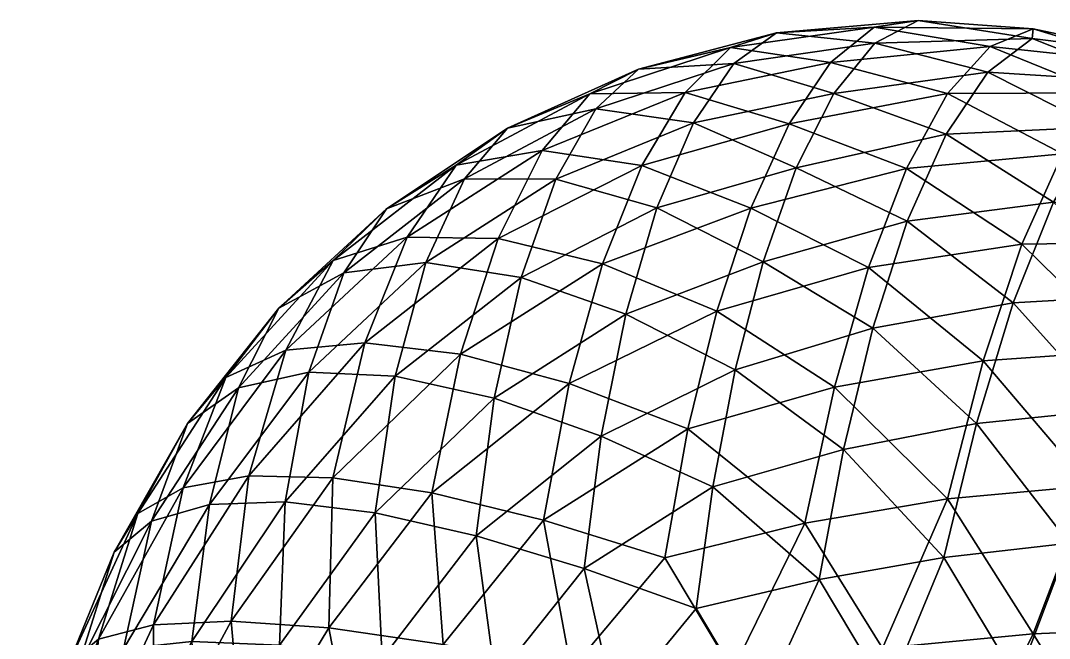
# Model space of a CAD drawing. Header units: inches. Extents: x -54 to 44, y -27 to 79.
# Drawn here: x -54 to 2.4, y 44.9 to 78.8 of the extents above; entities that cross this region are included whole.
import ezdxf

# ---------------------------------------------------------------- set-up
doc = ezdxf.new("R2010")
doc.units = ezdxf.units.IN
doc.header["$MEASUREMENT"] = 0

msp = doc.modelspace()

# ---------------------------------------------------------------- meshes
at = {"color": 16}
mesh = msp.add_polyface(dxfattribs=at)
corners = [(-7.221, 78.396, 341.422), (-9.604, 76.466, 349.719), (-0.859, 77.342, 346.783), (-11.877, 73.096, 357.296), (-3.2, 74.756, 354.968), (-13.975, 68.479, 364.07), (-5.442, 70.655, 362.484), (-15.842, 62.834, 369.969), (-7.523, 65.217, 369.196), (-17.429, 56.374, 374.921), (-9.396, 58.655, 374.957), (-1.236, 60.101, 373.911), (-18.699, 49.291, 378.852), (-11.025, 51.199, 379.608), (-3.195, 52.53, 379.273), (-4.803, 78.758, 332.502), (-12.569, 78.089, 332.502), (-20.141, 76.1, 332.502), (-15.092, 77.274, 341.46), (-27.33, 72.852, 332.503), (-22.807, 74.748, 341.515), (-17.587, 74.815, 349.83), (-25.418, 71.626, 349.943), (-19.96, 70.805, 357.482), (-27.837, 66.805, 357.611), (-22.112, 65.413, 364.296), (-23.942, 58.856, 370.152), (-25.347, 51.367, 374.921), (-7.178, 77.521, 323.097), (-9.432, 74.765, 313.389), (-14.908, 76.413, 323.054), (-11.494, 70.682, 303.618), (-17.126, 73.158, 313.253), (-22.482, 73.924, 322.994), (-13.308, 65.533, 294.082), (-19.131, 68.487, 303.366), (-24.669, 70.065, 313.114), (-14.836, 59.613, 285.129), (-20.841, 62.654, 293.75), (-26.57, 64.68, 303.191), (-16.06, 53.198, 277.135), (-22.186, 55.965, 284.842), (-16.983, 46.514, 270.473), (-23.12, 48.723, 277.135), (-3.277, 72.533, 306.717), (-5.398, 67.758, 296.385), (-7.282, 61.885, 286.338), (-1.61, 56.657, 278.801), (-8.897, 55.234, 277.074), (-3.396, 49.313, 269.743), (-10.237, 48.112, 269.16)]
mesh.append_faces([[corners[k] for k in face] for face in [(0, 1, 2, 0), (1, 3, 4, 1), (3, 5, 6, 3), (3, 6, 4, 3), (5, 7, 8, 5), (5, 8, 6, 5), (7, 9, 10, 7), (7, 10, 8, 7), (8, 10, 11, 8), (9, 12, 13, 9), (9, 13, 10, 9), (10, 13, 14, 10), (15, 16, 0, 15), (16, 17, 18, 16), (16, 18, 0, 16), (0, 18, 1, 0), (17, 19, 20, 17), (17, 20, 18, 17), (18, 20, 21, 18), (18, 21, 1, 18), (1, 21, 3, 1), (20, 22, 21, 20), (21, 22, 23, 21), (21, 23, 3, 21), (3, 23, 5, 3), (23, 24, 25, 23), (23, 25, 5, 23), (5, 25, 7, 5), (25, 26, 7, 25), (7, 26, 9, 7), (9, 27, 12, 9), (15, 28, 16, 15), (28, 29, 30, 28), (28, 30, 16, 28), (16, 30, 17, 16), (29, 31, 32, 29), (29, 32, 30, 29), (30, 32, 33, 30), (30, 33, 17, 30), (17, 33, 19, 17), (31, 34, 35, 31), (31, 35, 32, 31), (32, 35, 36, 32), (32, 36, 33, 32), (34, 37, 38, 34), (34, 38, 35, 34), (35, 38, 39, 35), (35, 39, 36, 35), (37, 40, 41, 37), (37, 41, 38, 37), (40, 42, 43, 40), (40, 43, 41, 40), (29, 44, 31, 29), (31, 45, 34, 31), (45, 46, 34, 45), (34, 46, 37, 34), (46, 47, 48, 46), (46, 48, 37, 46), (37, 48, 40, 37), (48, 49, 50, 48), (48, 50, 40, 48), (40, 50, 42, 40)]], dxfattribs={"vtx3": -1, "color": 16})
mesh = msp.add_polyface(dxfattribs=at)
corners = [(-4.803, 78.758, 332.502), (-7.221, 78.396, 341.422), (1.512, 78.308, 338.067), (-0.859, 77.342, 346.783), (7.718, 76.431, 343.331), (-9.604, 76.466, 349.719), (-3.2, 74.756, 354.968), (5.405, 74.801, 351.912), (13.642, 73.203, 348.195), (-5.442, 70.655, 362.484), (3.103, 71.455, 360.003), (11.382, 70.823, 356.677), (-7.523, 65.217, 369.196), (0.874, 66.492, 367.407), (9.095, 66.603, 364.64), (16.887, 65.517, 360.948), (-1.236, 60.101, 373.911), (6.823, 60.668, 371.804), (14.556, 60.32, 368.677), (-9.396, 58.655, 374.957), (-3.195, 52.53, 379.273), (4.595, 53.256, 377.854), (12.148, 53.351, 375.38), (1.442, 77.77, 326.752), (-7.178, 77.521, 323.097), (7.444, 75.399, 320.949), (-0.974, 75.932, 316.937), (-9.432, 74.765, 313.389), (13.045, 71.766, 315.247), (4.987, 72.92, 310.654), (-3.277, 72.533, 306.717), (10.531, 68.593, 304.45), (2.619, 68.81, 299.901), (-5.398, 67.758, 296.385), (-11.494, 70.682, 303.618), (15.501, 63.118, 298.574), (8.06, 63.72, 293.244), (0.403, 63.281, 289.093), (-7.282, 61.885, 286.338), (12.873, 57.463, 287.143), (5.691, 57.423, 282.219), (-1.61, 56.657, 278.801), (10.281, 50.45, 276.371), (3.471, 50.105, 272.19), (-3.396, 49.313, 269.743), (-8.897, 55.234, 277.074), (7.819, 76.972, 332.503), (14.132, 74.66, 337.945), (13.928, 74.17, 326.883)]
mesh.append_faces([[corners[k] for k in face] for face in [(0, 1, 2, 0), (1, 3, 2, 1), (2, 3, 4, 2), (5, 6, 3, 5), (3, 6, 7, 3), (3, 7, 4, 3), (4, 7, 8, 4), (6, 9, 10, 6), (6, 10, 7, 6), (7, 10, 11, 7), (7, 11, 8, 7), (9, 12, 13, 9), (9, 13, 10, 9), (10, 13, 14, 10), (10, 14, 11, 10), (11, 14, 15, 11), (12, 16, 13, 12), (13, 16, 17, 13), (13, 17, 14, 13), (14, 17, 18, 14), (19, 20, 16, 19), (16, 20, 21, 16), (16, 21, 17, 16), (17, 21, 22, 17), (17, 22, 18, 17), (0, 23, 24, 0), (23, 25, 26, 23), (23, 26, 24, 23), (24, 26, 27, 24), (25, 28, 29, 25), (25, 29, 26, 25), (26, 29, 30, 26), (26, 30, 27, 26), (28, 31, 29, 28), (29, 31, 32, 29), (29, 32, 30, 29), (30, 32, 33, 30), (30, 33, 34, 30), (31, 35, 36, 31), (31, 36, 32, 31), (32, 36, 37, 32), (32, 37, 33, 32), (33, 37, 38, 33), (36, 39, 40, 36), (36, 40, 37, 36), (37, 40, 41, 37), (37, 41, 38, 37), (39, 42, 40, 39), (40, 42, 43, 40), (40, 43, 41, 40), (41, 43, 44, 41), (41, 44, 45, 41), (0, 2, 23, 0), (2, 4, 46, 2), (2, 46, 23, 2), (23, 46, 25, 23), (4, 8, 47, 4), (4, 47, 46, 4), (46, 47, 48, 46), (46, 48, 25, 46), (25, 48, 28, 25)]], dxfattribs={"vtx3": -1, "color": 16})
mesh = msp.add_polyface(dxfattribs=at)
corners = [(-37.12, 45.454, 369.735), (-31.473, 52.855, 369.969), (-36.911, 53.683, 364.07), (-42.478, 45.825, 363.18), (-41.504, 53.793, 357.296), (-46.74, 45.626, 355.659), (-45.109, 53.146, 349.719), (-27.33, 72.852, 332.503), (-33.957, 68.442, 332.502), (-30.145, 70.839, 341.568), (-22.807, 74.748, 341.515), (-25.418, 71.626, 349.943), (-39.856, 62.996, 332.502), (-36.876, 65.612, 341.596), (-32.819, 66.89, 350.009), (-27.837, 66.805, 357.611), (-19.96, 70.805, 357.482), (-44.88, 56.661, 332.502), (-42.77, 59.187, 341.561), (-39.487, 60.678, 349.962), (-35.15, 61.094, 357.589), (-29.91, 60.463, 364.347), (-22.112, 65.413, 364.296), (-23.942, 58.856, 370.152), (-48.903, 49.602, 332.503), (-47.604, 51.737, 341.421), (-25.347, 51.367, 374.921), (-17.429, 56.374, 374.921), (-22.482, 73.924, 322.994), (-24.669, 70.065, 313.114), (-29.685, 70.075, 322.934), (-26.57, 64.68, 303.191), (-31.797, 65.485, 313.032), (-36.292, 64.935, 322.903), (-20.841, 62.654, 293.75), (-22.186, 55.965, 284.842), (-28.062, 58.046, 293.676), (-33.483, 59.269, 303.221), (-38.226, 59.489, 313.089), (-42.082, 58.622, 322.942), (-23.12, 48.723, 277.135), (-29.042, 50.514, 285.129), (-34.574, 51.768, 294.082), (-39.516, 52.37, 303.618), (-43.665, 52.232, 313.389), (-46.84, 51.306, 323.097)]
mesh.append_faces([[corners[k] for k in face] for face in [(0, 1, 2, 0), (3, 2, 4, 3), (5, 4, 6, 5), (7, 8, 9, 7), (7, 9, 10, 7), (10, 9, 11, 10), (8, 12, 13, 8), (8, 13, 9, 8), (9, 13, 14, 9), (9, 14, 11, 9), (11, 14, 15, 11), (11, 15, 16, 11), (12, 17, 18, 12), (12, 18, 13, 12), (13, 18, 19, 13), (13, 19, 14, 13), (14, 19, 20, 14), (14, 20, 15, 14), (15, 20, 21, 15), (15, 21, 22, 15), (22, 21, 23, 22), (17, 24, 25, 17), (17, 25, 18, 17), (18, 25, 6, 18), (18, 6, 19, 18), (19, 6, 4, 19), (19, 4, 20, 19), (20, 4, 2, 20), (20, 2, 21, 20), (21, 2, 1, 21), (21, 1, 23, 21), (23, 1, 26, 23), (23, 26, 27, 23), (28, 29, 30, 28), (28, 30, 7, 28), (7, 30, 8, 7), (29, 31, 32, 29), (29, 32, 30, 29), (30, 32, 33, 30), (30, 33, 8, 30), (8, 33, 12, 8), (34, 35, 36, 34), (34, 36, 31, 34), (31, 36, 37, 31), (31, 37, 32, 31), (32, 37, 38, 32), (32, 38, 33, 32), (33, 38, 39, 33), (33, 39, 12, 33), (12, 39, 17, 12), (35, 40, 41, 35), (35, 41, 36, 35), (36, 41, 42, 36), (36, 42, 37, 36), (37, 42, 43, 37), (37, 43, 38, 37), (38, 43, 44, 38), (38, 44, 39, 38), (39, 44, 45, 39), (39, 45, 17, 39), (17, 45, 24, 17)]], dxfattribs={"vtx3": -1, "color": 16})
mesh = msp.add_polyface(dxfattribs=at)
corners = [(22.968, 23.056, 377.854), (26.343, 29.922, 375.38), (18.894, 30.086, 380.291), (14.962, 22.986, 382.192), (10.695, 30.136, 383.789), (6.306, 23.019, 385.006), (2.009, 30.075, 385.783), (-2.714, 23.148, 386.216), (-6.891, 29.906, 386.216), (28.935, 36.76, 371.897), (22.079, 37.357, 377.193), (14.416, 37.632, 381.225), (6.18, 37.589, 383.904), (-2.382, 37.241, 385.162), (24.406, 44.604, 372.906), (17.317, 45.285, 377.263), (9.613, 45.459, 380.456), (1.512, 45.141, 382.418), (-6.763, 44.349, 383.102), (-11.016, 36.598, 384.965), (25.784, 51.58, 367.464), (19.273, 52.797, 371.897), (12.148, 53.351, 375.38), (4.595, 53.256, 377.854), (-3.195, 52.53, 379.273), (-3.039, 23.673, 257.255), (-6.567, 29.381, 257.255), (0.965, 29.531, 258.058), (4.642, 23.542, 259.492), (8.459, 29.616, 261.717), (12.247, 23.466, 264.596), (15.829, 29.627, 267.966), (19.647, 23.46, 272.19), (22.913, 29.55, 276.371), (-2.746, 35.632, 259.204), (4.59, 35.993, 261.507), (11.855, 36.163, 266.318), (18.934, 36.106, 273.318), (25.64, 35.779, 282.07), (-6.486, 41.845, 262.961), (0.639, 42.584, 264.192), (7.739, 43.021, 267.676), (14.723, 43.116, 273.199), (21.45, 42.811, 280.441), (27.727, 42.045, 289.007), (-3.396, 49.313, 269.743), (3.471, 50.105, 272.19), (10.281, 50.45, 276.371), (16.921, 50.288, 282.07), (23.243, 49.556, 289.007), (29.589, 29.739, 286.654), (26.184, 55.065, 300.451), (29.065, 48.198, 296.868)]
mesh.append_faces([[corners[k] for k in face] for face in [(0, 1, 2, 0), (3, 2, 4, 3), (5, 4, 6, 5), (7, 6, 8, 7), (1, 9, 10, 1), (1, 10, 2, 1), (2, 10, 11, 2), (2, 11, 4, 2), (4, 11, 12, 4), (4, 12, 6, 4), (6, 12, 13, 6), (6, 13, 8, 6), (9, 14, 10, 9), (10, 14, 15, 10), (10, 15, 11, 10), (11, 15, 16, 11), (11, 16, 12, 11), (12, 16, 17, 12), (12, 17, 13, 12), (13, 17, 18, 13), (13, 18, 19, 13), (14, 20, 21, 14), (14, 21, 15, 14), (15, 21, 22, 15), (15, 22, 16, 15), (16, 22, 23, 16), (16, 23, 17, 16), (17, 23, 24, 17), (17, 24, 18, 17), (25, 26, 27, 25), (28, 27, 29, 28), (30, 29, 31, 30), (32, 31, 33, 32), (26, 34, 27, 26), (27, 34, 35, 27), (27, 35, 29, 27), (29, 35, 36, 29), (29, 36, 31, 29), (31, 36, 37, 31), (31, 37, 33, 31), (33, 37, 38, 33), (34, 39, 40, 34), (34, 40, 35, 34), (35, 40, 41, 35), (35, 41, 36, 35), (36, 41, 42, 36), (36, 42, 37, 36), (37, 42, 43, 37), (37, 43, 38, 37), (38, 43, 44, 38), (39, 45, 40, 39), (40, 45, 46, 40), (40, 46, 41, 40), (41, 46, 47, 41), (41, 47, 42, 41), (42, 47, 48, 42), (42, 48, 43, 42), (43, 48, 49, 43), (43, 49, 44, 43), (38, 50, 33, 38), (51, 52, 49, 51)]], dxfattribs={"vtx3": -1, "color": 16})
mesh = msp.add_polyface(dxfattribs=at)
corners = [(-35.949, 23.032, 375.38), (-32.573, 29.919, 377.854), (-39.507, 30.098, 372.212), (-42.512, 22.862, 368.993), (-45.322, 30.162, 365.319), (-47.794, 22.814, 361.355), (-49.8, 30.104, 357.28), (-35.596, 37.393, 374.32), (-41.759, 37.792, 368.154), (-46.782, 37.844, 360.871), (-50.477, 37.528, 352.565), (-52.753, 29.921, 348.195), (-52.692, 36.84, 343.331), (-37.12, 45.454, 369.735), (-42.478, 45.825, 363.18), (-46.74, 45.626, 355.659), (-49.752, 44.835, 347.256), (-51.395, 43.463, 338.067), (-36.911, 53.683, 364.07), (-41.504, 53.793, 357.296), (-45.109, 53.146, 349.719), (-47.604, 51.737, 341.421), (-48.903, 49.602, 332.503), (-44.998, 23.04, 297.997), (-47.364, 29.913, 303.639), (-42.222, 29.887, 292.237), (-39.195, 23.169, 286.654), (-36.08, 29.748, 281.563), (-51.201, 29.813, 315.247), (-51.647, 36.623, 320.949), (-48.538, 37.076, 309.825), (-44.108, 37.144, 298.682), (-38.608, 36.853, 287.949), (-32.325, 36.257, 278.127), (-50.882, 43.285, 326.752), (-48.39, 44.302, 316.375), (-44.643, 44.705, 305.806), (-39.833, 44.511, 295.38), (-34.199, 43.783, 285.497), (-46.84, 51.306, 323.097), (-43.665, 52.232, 313.389), (-39.516, 52.37, 303.618), (-34.574, 51.768, 294.082), (-53.078, 36.941, 332.502), (-53.498, 29.982, 326.883), (-54.027, 30.019, 337.945), (-52.604, 22.791, 321.361), (-53.982, 22.679, 332.502), (-53.633, 22.717, 342.969)]
mesh.append_faces([[corners[k] for k in face] for face in [(0, 1, 2, 0), (3, 2, 4, 3), (5, 4, 6, 5), (2, 7, 8, 2), (2, 8, 4, 2), (4, 8, 9, 4), (4, 9, 6, 4), (6, 9, 10, 6), (6, 10, 11, 6), (11, 10, 12, 11), (7, 13, 8, 7), (8, 13, 14, 8), (8, 14, 9, 8), (9, 14, 15, 9), (9, 15, 10, 9), (10, 15, 16, 10), (10, 16, 12, 10), (12, 16, 17, 12), (13, 18, 14, 13), (14, 19, 15, 14), (15, 20, 16, 15), (16, 20, 21, 16), (16, 21, 17, 16), (17, 21, 22, 17), (23, 24, 25, 23), (26, 25, 27, 26), (28, 29, 30, 28), (28, 30, 24, 28), (24, 30, 31, 24), (24, 31, 25, 24), (25, 31, 32, 25), (25, 32, 27, 25), (27, 32, 33, 27), (29, 34, 35, 29), (29, 35, 30, 29), (30, 35, 36, 30), (30, 36, 31, 30), (31, 36, 37, 31), (31, 37, 32, 31), (32, 37, 38, 32), (32, 38, 33, 32), (34, 22, 39, 34), (34, 39, 35, 34), (35, 39, 40, 35), (35, 40, 36, 35), (36, 40, 41, 36), (36, 41, 37, 36), (37, 41, 42, 37), (37, 42, 38, 37), (22, 34, 17, 22), (34, 29, 43, 34), (34, 43, 17, 34), (17, 43, 12, 17), (29, 28, 44, 29), (29, 44, 43, 29), (43, 44, 45, 43), (43, 45, 12, 43), (12, 45, 11, 12), (28, 46, 44, 28), (44, 47, 45, 44), (45, 48, 11, 45)]], dxfattribs={"vtx3": -1, "color": 16})
mesh = msp.add_polyface(dxfattribs=at)
corners = [(-6.891, 29.906, 386.216), (-2.382, 37.241, 385.162), (-11.016, 36.598, 384.965), (-6.763, 44.349, 383.102), (-14.985, 43.103, 382.492), (-3.195, 52.53, 379.273), (-11.025, 51.199, 379.608), (-18.699, 49.291, 378.852), (-32.573, 29.919, 377.854), (-28.502, 36.677, 379.273), (-35.596, 37.393, 374.32), (-39.507, 30.098, 372.212), (-23.839, 43.175, 379.608), (-30.844, 44.553, 375.24), (-37.12, 45.454, 369.735), (-25.347, 51.367, 374.921), (-31.473, 52.855, 369.969), (-32.518, 23.404, 276.371), (-36.08, 29.748, 281.563), (-29.253, 29.515, 272.19), (-32.325, 36.257, 278.127), (-25.535, 35.418, 269.743), (-34.199, 43.783, 285.497), (-27.989, 42.61, 276.605), (-21.43, 41.09, 269.16), (-34.574, 51.768, 294.082), (-29.042, 50.514, 285.129), (-23.12, 48.723, 277.135), (-16.983, 46.514, 270.473), (-6.567, 29.381, 257.255), (-10.086, 35.095, 259.568), (-2.746, 35.632, 259.204), (-13.574, 40.819, 264.059), (-6.486, 41.845, 262.961), (-10.237, 48.112, 269.16), (-3.396, 49.313, 269.743), (-20.016, 36.801, 382.912), (-24.567, 30.028, 382.192), (-15.911, 30.023, 385.006), (-28.499, 22.911, 380.291), (-20.301, 22.894, 383.789), (-11.615, 22.975, 385.783), (-2.714, 23.148, 386.216), (-17.879, 35.366, 263.303), (-14.248, 29.5, 259.492), (-21.853, 29.548, 264.596), (-3.039, 23.673, 257.255), (-10.57, 23.518, 258.058), (-18.065, 23.414, 261.717), (-25.434, 23.37, 267.966)]
mesh.append_faces([[corners[k] for k in face] for face in [(0, 1, 2, 0), (2, 3, 4, 2), (3, 5, 6, 3), (3, 6, 4, 3), (4, 6, 7, 4), (8, 9, 10, 8), (8, 10, 11, 8), (9, 12, 13, 9), (9, 13, 10, 9), (10, 13, 14, 10), (12, 7, 15, 12), (12, 15, 13, 12), (13, 15, 16, 13), (13, 16, 14, 13), (17, 18, 19, 17), (18, 20, 19, 18), (19, 20, 21, 19), (20, 22, 23, 20), (20, 23, 21, 20), (21, 23, 24, 21), (22, 25, 26, 22), (22, 26, 23, 22), (23, 26, 27, 23), (23, 27, 24, 23), (24, 27, 28, 24), (29, 30, 31, 29), (30, 32, 33, 30), (30, 33, 31, 30), (32, 28, 34, 32), (32, 34, 33, 32), (33, 34, 35, 33), (7, 12, 4, 7), (12, 9, 36, 12), (12, 36, 4, 12), (4, 36, 2, 4), (9, 8, 37, 9), (9, 37, 36, 9), (36, 37, 38, 36), (36, 38, 2, 36), (2, 38, 0, 2), (8, 39, 37, 8), (37, 39, 40, 37), (37, 40, 38, 37), (38, 40, 41, 38), (38, 41, 0, 38), (0, 41, 42, 0), (28, 32, 24, 28), (32, 30, 43, 32), (32, 43, 24, 32), (24, 43, 21, 24), (30, 29, 44, 30), (30, 44, 43, 30), (43, 44, 45, 43), (43, 45, 21, 43), (21, 45, 19, 21), (29, 46, 47, 29), (29, 47, 44, 29), (44, 47, 48, 44), (44, 48, 45, 44), (45, 48, 49, 45), (45, 49, 19, 45)]], dxfattribs={"vtx3": -1, "color": 16})

doc.saveas('drawing.dxf')
